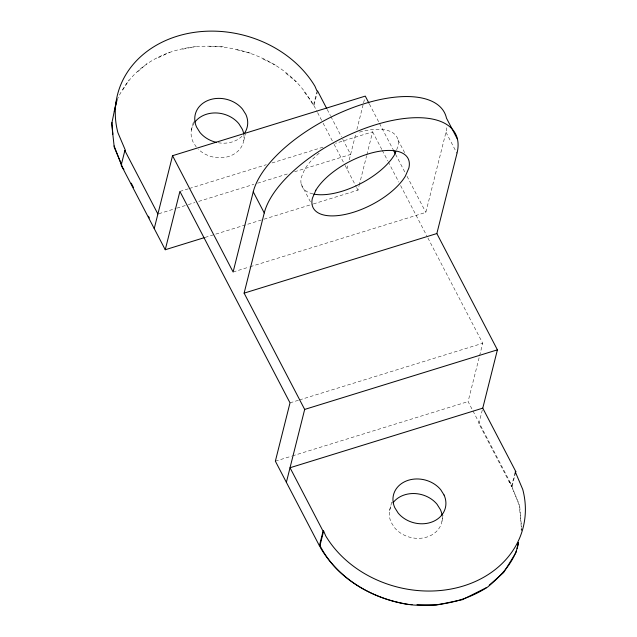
<?xml version="1.0" encoding="UTF-8"?>
<svg xmlns="http://www.w3.org/2000/svg" width="637" height="637" viewBox="0 0 637 637"><rect width="100%" height="100%" fill="white"/><g stroke="black" fill="none" stroke-linecap="round" stroke-linejoin="round"><path stroke-width="0.48" stroke-dasharray="3.19 2.39" d="M191.363 130.107L193.425 121.906M243.772 140.618L245.372 134.24M317.592 90.987L313.93 105.567L313.372 105.742L316.804 92.078M346.966 168.996L348.113 164.442M349.251 159.887L355.908 133.396M356.871 129.566L363.353 103.759M363.592 102.804L364.794 98.026M313.356 203.944L357.978 190.145L358.934 186.322M359.18 185.367L366.617 155.731M366.864 154.775L372.621 131.835L335.595 143.285M250.198 266.712L425.834 212.4L445.972 132.225A106.96 48.452 -27.5 0 0 446.975 126.301M389.565 510.699L391.859 501.59M482.305 409.973L479.104 422.729L478.538 422.896L511.575 486.334L512.14 486.158L468.091 401.581L479.374 356.656M479.613 355.701L482.735 343.271L427.22 236.669M441.974 521.209L443.352 515.739M515.007 472.662L511.575 486.334L519.083 504.002L521.647 527.404M512.14 486.158L515.341 473.402M396.628 149.751L397.838 146.956A53.484 24.23 -27.5 0 0 357.612 132.663M117.033 100.065C152.482 21.077 277.437 34.056 313.372 105.742M122.798 89.928L128.945 79.983M137.759 71.694L146.9 63.676M158.167 57.8L169.673 52.25M179.897 191.426L188.441 188.783M189.388 188.488L266.29 164.712M271.983 162.953L323.254 147.099M158.844 213.721L175.939 208.434M176.887 208.14L187.326 204.915M188.281 204.62L194.922 202.566M198.72 201.388L253.789 184.364M257.587 183.193L287.964 173.797M294.613 171.743L350.629 154.425L341.91 137.68M205.122 237.402L263.033 219.494M263.989 219.208L312.409 204.23M233.11 271.991L249.25 266.999M290.01 402.863L298.554 400.219M299.501 399.925L482.735 343.271M275.359 461.172L291.499 456.18M292.455 455.885L468.091 401.581M182.62 49.192L195.71 46.493M209.454 46.453L223.229 46.788M236.837 49.782L250.373 53.118M262.914 58.93L275.272 65.062M285.894 73.295L296.245 81.791M304.223 91.887L312.767 103.401L313.635 105.662M508.907 481.214L510.97 483.993L519.768 506.765L521.369 528.758M196.3 147.059L192.939 141.709A26.738 22.12 14.1 0 1 194.261 122.973M445.972 132.225L456.984 153.374M398.014 139.941L404.893 153.159M369.404 104.038L379.039 122.543M379.493 123.427L393.26 149.854M395.553 154.258L405.188 172.762M407.027 176.282L425.834 212.4M372.621 131.835L381.802 149.456M382.256 150.332L387.766 160.906M388.22 161.79L398.778 182.047M400.609 185.574L426.766 235.794M327.227 109.492L330.436 115.655M330.898 116.539L341.448 136.804M313.93 105.567L317.146 111.738M317.6 112.614L322.648 122.304M323.11 123.188L333.661 143.452M334.122 144.328L344.673 164.593M345.127 165.477L356.139 186.617M356.601 187.501L357.978 190.145M301.205 184.101L310.386 201.722M241.988 136.23A26.738 22.12 14.1 0 1 217.36 142.577M243.875 134.797A26.738 22.12 14.1 0 1 228.683 156.471A26.738 22.12 14.1 0 1 198.203 149.122M442.086 515.389A26.738 22.12 14.1 0 1 425.524 537.453A26.738 22.12 14.1 0 1 394.51 527.643L391.142 522.3A26.738 22.12 14.1 0 1 391.46 505.237M312.934 193.911A53.484 24.23 -27.5 0 1 301.389 177.094L304.852 169.052A53.484 24.23 -27.5 0 1 320.483 152.124"/><path stroke-width="0.96" d="M518.486 542.78C515.206 561.093 501.566 575.378 487.783 586.94C465.313 601.694 438.328 607.053 411.741 604.887C374.588 599.911 337.331 579.805 319.965 545.575L323.628 530.995L323.07 531.17L319.408 545.75L319.965 545.575M114.286 111.26L116.802 100.996M516.304 551.252L515.978 552.59L503.652 572.528L489.248 585.172M516.989 548.449L518.367 542.851M204.174 237.697L165.246 249.736L121.197 165.158L124.86 150.579L125.425 150.404L117.917 132.735A106.96 88.463 14.1 0 1 184.435 34.239A106.96 88.463 14.1 0 1 314.941 86.242L317.035 91.163L317.592 90.987L326.765 108.609M154.234 228.587L172.547 155.699L365.272 96.115L368.942 103.162M165.246 249.736L179.897 191.426L290.01 402.863L275.359 461.172L319.408 545.75M457.493 139.296L446.481 118.148A106.96 48.452 -27.5 0 0 351.552 108.099A106.96 48.452 -27.5 0 0 253.247 191.817L233.11 271.991L172.547 155.699M286.371 482.313L304.677 409.424L244.114 293.139L264.259 212.957A106.96 48.452 -27.5 0 1 375.265 124.852A106.96 48.452 -27.5 0 1 456.984 153.374L436.847 233.548L497.409 349.84L482.766 408.15L515.803 471.579L515.341 473.402M395.872 151.495L394.375 154.99A53.484 24.23 -27.5 0 1 313.786 194.094M117.033 100.065L116.34 101.283L111.69 123.904L114.254 147.314L121.763 164.983M486.437 587.64L462.287 599.736L436.058 605.15L416.996 604.696M244.114 293.139L436.847 233.548M304.677 409.424L497.409 349.84M482.766 408.15L290.034 467.741L323.07 531.17M515.803 471.579L515.237 471.754L522.746 489.423A106.96 88.463 14.1 0 1 456.227 587.927A106.96 88.463 14.1 0 1 325.722 535.924L323.628 530.995M412.075 604.577L408.452 604.489C372.836 598.987 339.171 579.344 320.57 547.916L319.702 545.654M123.912 169.41L122.368 167.324L114.103 145.913M393.722 150.73L395.099 153.374M253.247 191.817L264.259 212.957M124.86 150.579L157.896 214.008M131.23 183.161L133.491 187.509M148.453 216.23L149.361 217.973M521.369 528.758L521.472 530.159M111.969 122.551L112.821 134.232M243.955 133.977A26.738 22.12 14.1 0 0 245.858 114.437L242.49 109.094A26.738 22.12 14.1 0 0 208.347 100.296A26.738 22.12 14.1 0 0 196.602 127.129L199.962 132.48A26.738 22.12 14.1 0 0 216.508 142.393M194.834 122.169A26.738 22.12 14.1 0 1 238.827 123.666L242.195 129.016A26.738 22.12 14.1 0 1 243.748 133.969M393.045 502.76A26.738 22.12 14.1 0 1 437.038 504.257L440.398 509.608A26.738 22.12 14.1 0 1 442.086 515.389M315.864 190.2L312.401 198.234A53.484 24.23 -27.5 0 0 347.348 213.952A53.484 24.23 -27.5 0 0 405.379 176.13L408.85 168.096A53.484 24.23 -27.5 0 0 373.895 152.378A53.484 24.23 -27.5 0 0 315.864 190.2M444.061 495.029L440.7 489.678A26.738 22.12 14.1 0 0 406.549 480.887A26.738 22.12 14.1 0 0 394.805 507.721L398.173 513.072A26.738 22.12 14.1 0 0 432.316 521.862A26.738 22.12 14.1 0 0 444.061 495.029"/></g></svg>
